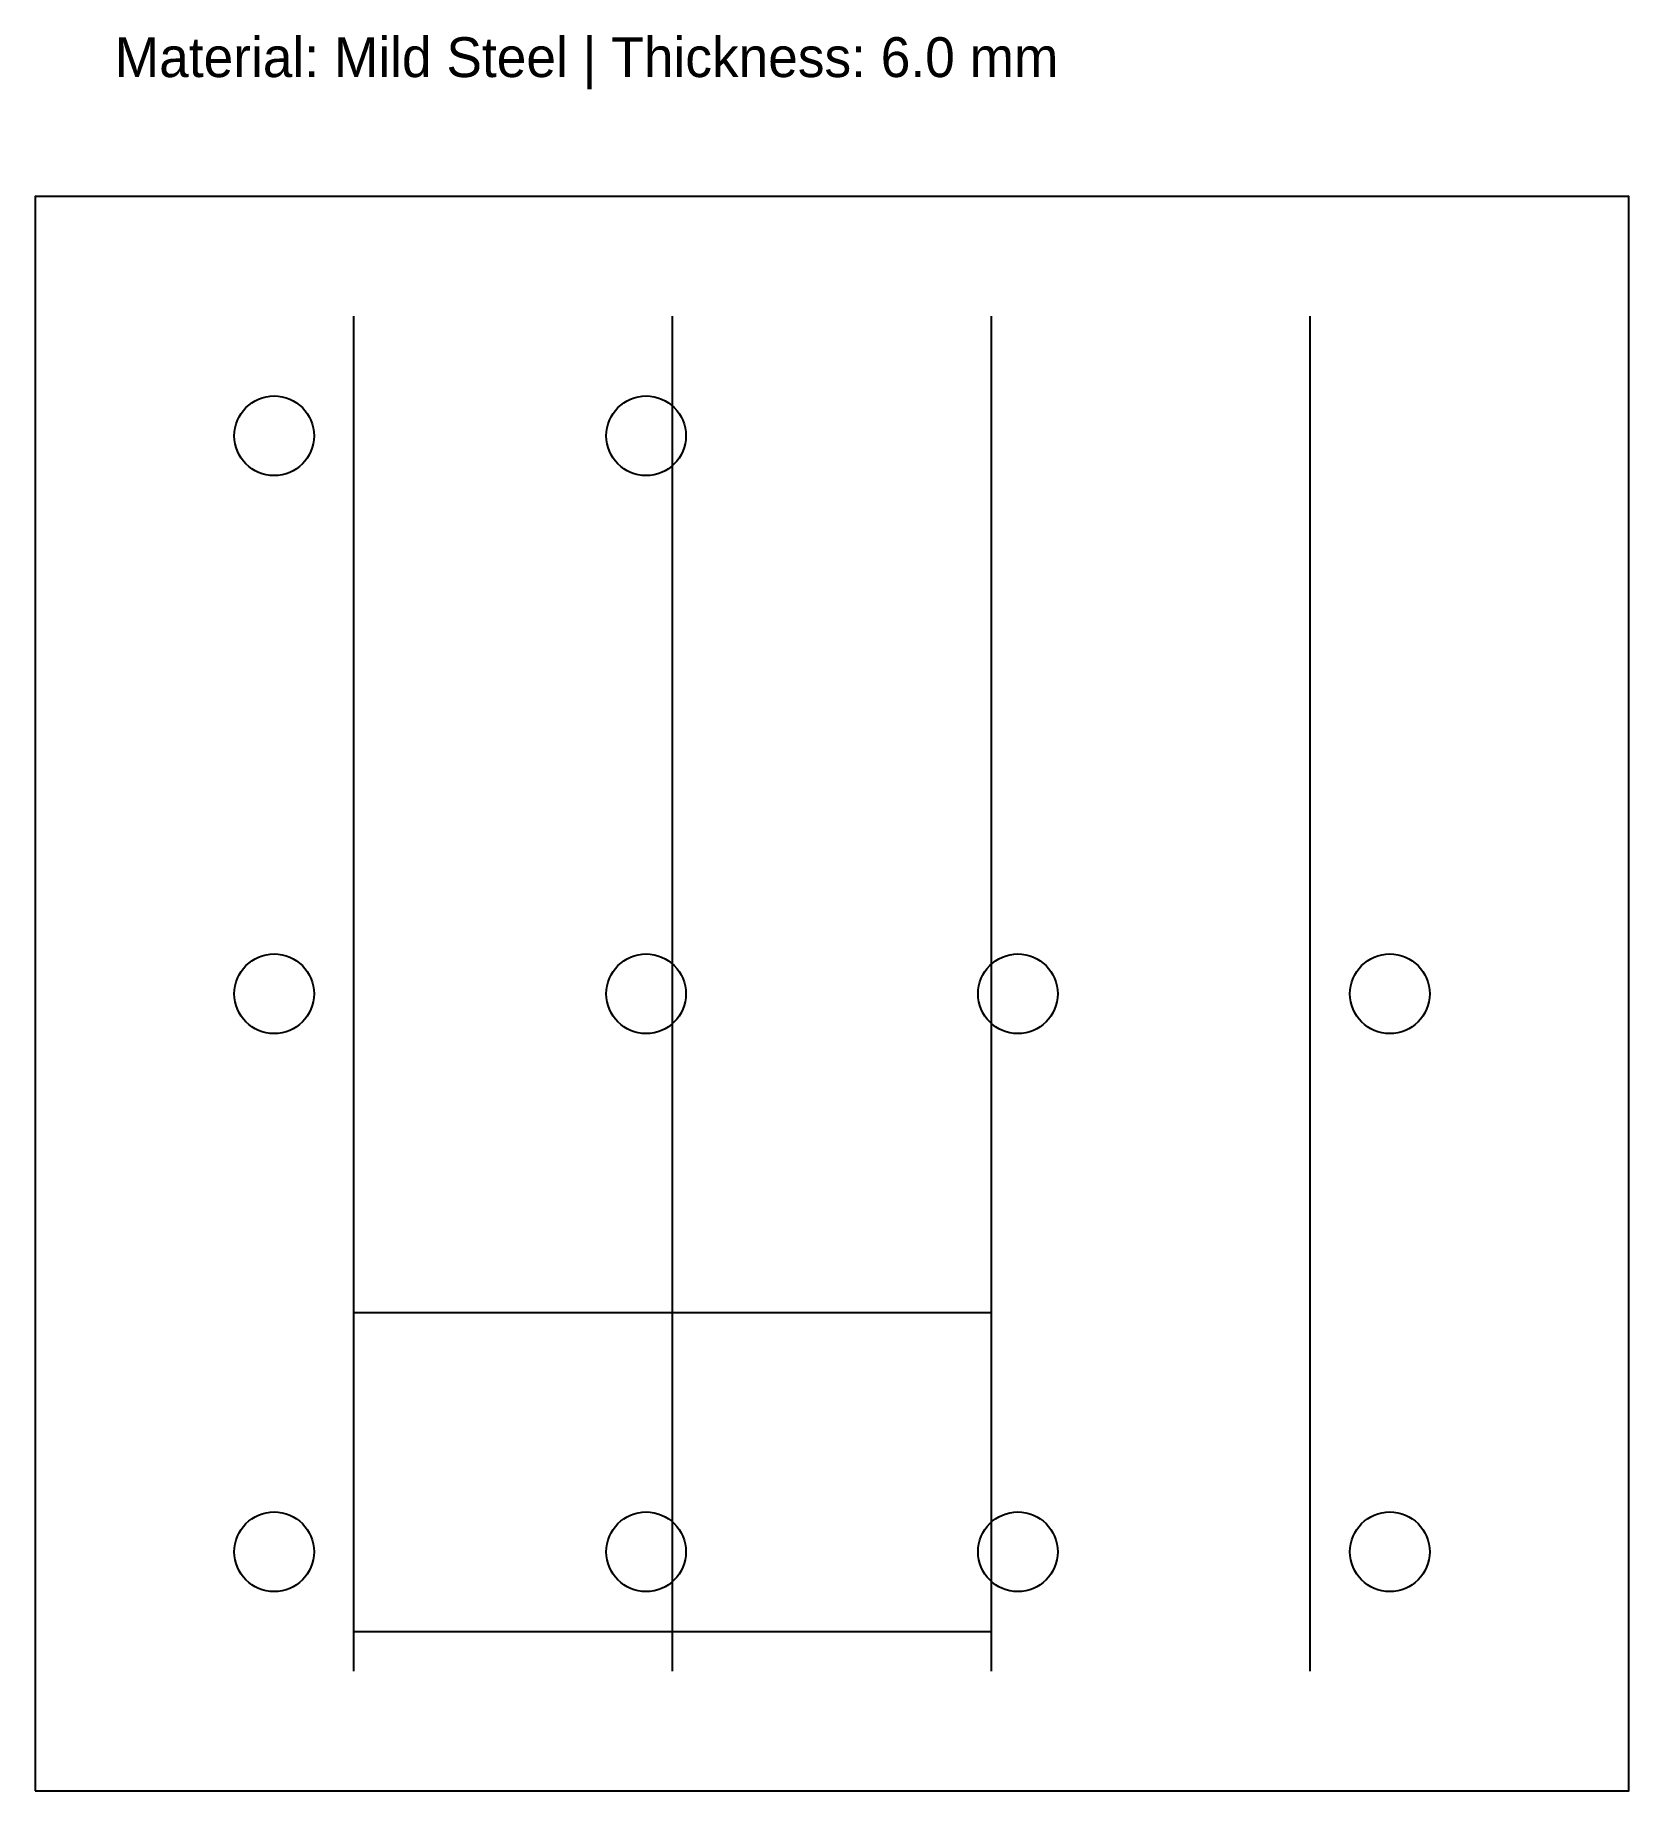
# Model space of a CAD drawing. Header units: metres. Extents: x 0 to 200, y 0 to 220.
import ezdxf

# ---------------------------------------------------------------- set-up
doc = ezdxf.new("R2010")
doc.units = ezdxf.units.M

msp = doc.modelspace()

# ---------------------------------------------------------------- linework, layer by layer
at = {"layer": 'BEND'}
for p, q in [((40, 15), (40, 185)), ((80, 15), (80, 185)), ((120, 15), (120, 185)), ((160, 15), (160, 185))]:
    msp.add_line(p, q, dxfattribs=at)
at = {"layer": 'CUT'}
msp.add_lwpolyline([(0, 0), (200, 0), (200, 200), (0, 200)], close=True, dxfattribs=at)
at = {"layer": 'HOLES'}
for centre in [(30, 170), (76.67, 170), (30, 100), (76.67, 100), (123.33, 100), (170, 100), (30, 30), (76.67, 30), (123.33, 30), (170, 30)]:
    msp.add_circle(centre, 5, dxfattribs=at)
at = {"layer": 'WELDS', "linetype": 'CONTINUOUS'}
for p, q in [((40, 60), (120, 60)), ((40, 20), (120, 20))]:
    msp.add_line(p, q, dxfattribs=at)

# ---------------------------------------------------------------- texts
at = {"layer": 'NOTES'}
msp.add_text('Material: Mild Steel | Thickness: 6.0 mm', height=5, dxfattribs=at).set_placement((10, 215))

doc.saveas('drawing.dxf')
